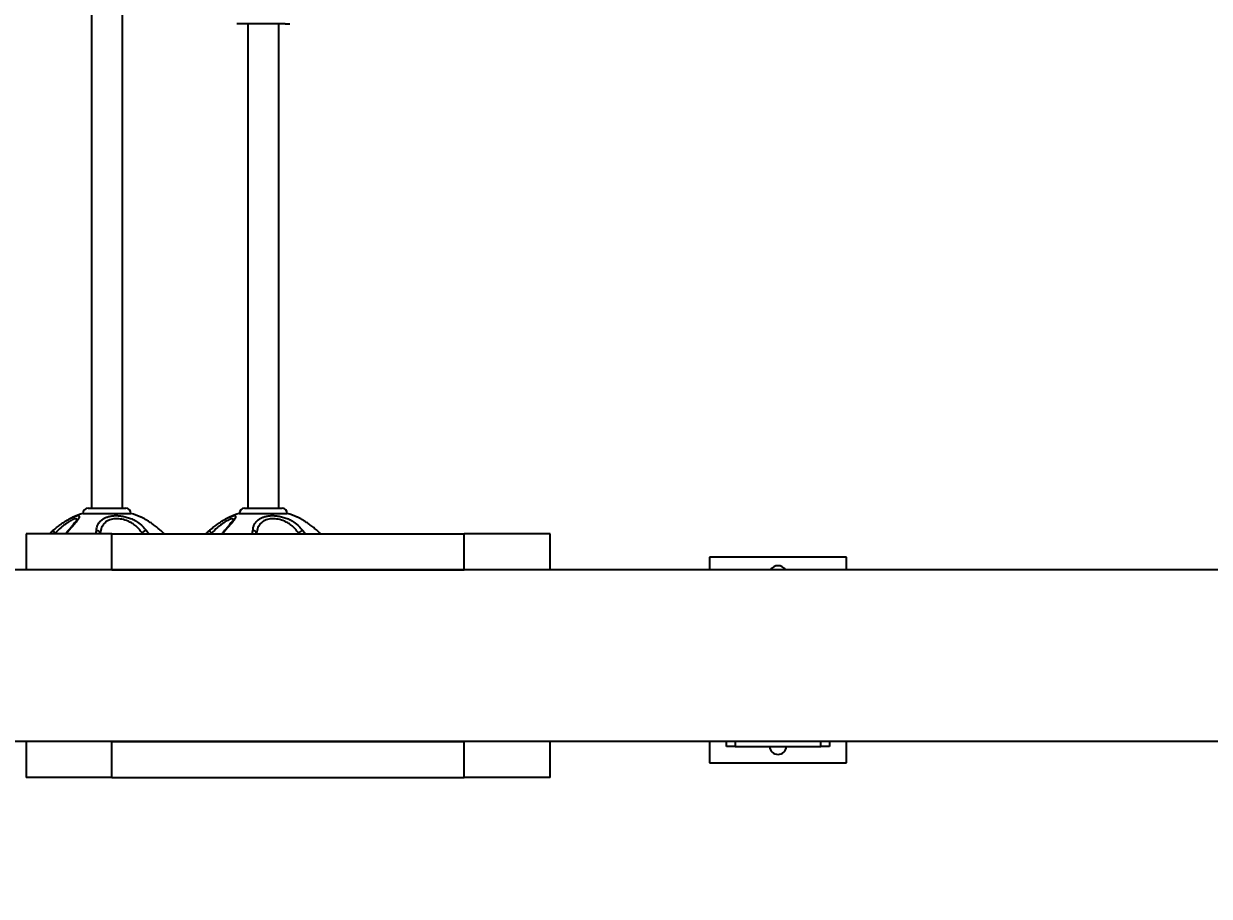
# Model space of a CAD drawing. Header units: millimetres. Extents: x -3521 to 2863, y -2984 to 3054.
# Drawn here: x -828 to -137, y -931 to -422 of the extents above; entities that cross this region are included whole.
import ezdxf

# ---------------------------------------------------------------- set-up
doc = ezdxf.new("R2010")
doc.units = ezdxf.units.MM
for name, color, linetype in [('DIKOM_ОБЪЕКТ', 7, 'Continuous'), ('DIKOM_РАЗМЕР_ЗОНА', 7, 'Continuous'), ('DIKOM_РАЗМЕР_ОБЪЕКТА', 7, 'Continuous')]:
    doc.layers.add(name, color=color, linetype=linetype)
doc.styles.add('style1', font='arial.ttf', dxfattribs={"width": 0.8})
doc.dimstyles.new('1-50', dxfattribs={"dimtxt": 300, "dimasz": 200, "dimexe": 100, "dimexo": 0, "dimgap": 100, "dimtad": 1, "dimdec": 0, "dimtxsty": 'style1', "dimcen": 0, "dimclrd": 7, "dimclre": 7, "dimadec": 1, "dimazin": 2, "dimtfac": 1, "dimtdec": 0, "dimtmove": 0, "dimatfit": 3, "dimfxl": 0, "dimlwd": 25, "dimlwe": 18, "dimarcsym": 0})

# ---------------------------------------------------------------- blocks, each defined once
blk = doc.blocks.new('*D15')
at = {"layer": 'Defpoints', "color": 0, "transparency": 16777216}
for p in [(2862.6, -341.03), (-2730.49, -1340.74), (-2730.49, -2883.68)]:
    blk.add_point(p, dxfattribs=at)
at = {"layer": 'DIKOM_РАЗМЕР_ЗОНА', "color": 7, "lineweight": 18, "transparency": 16777216}
for p, q in [((2862.6, -341.03), (2862.6, -2983.68)), ((-2730.49, -1340.74), (-2730.49, -2983.68))]:
    blk.add_line(p, q, dxfattribs=at)
at = {"layer": 'DIKOM_РАЗМЕР_ЗОНА', "color": 7, "lineweight": 25, "transparency": 16777216}
blk.add_line((2662.6, -2883.68), (-2530.49, -2883.68), dxfattribs=at)
at = {"layer": 'DIKOM_РАЗМЕР_ЗОНА', "color": 7, "transparency": 16777216}
for points in [[(-2530.49, -2850.35), (-2530.49, -2917.01), (-2730.49, -2883.68)], [(2662.6, -2850.35), (2662.6, -2917.01), (2862.6, -2883.68)]]:
    blk.add_solid(points, dxfattribs=at)
at = {"layer": 'DIKOM_РАЗМЕР_ЗОНА', "color": 0, "transparency": 16777216, "insert": (66.05, -2630.51), "char_height": 300, "attachment_point": 5, "style": 'style1'}
blk.add_mtext('5600', dxfattribs=at)
blk = doc.blocks.new('*D16')
at = {"layer": 'Defpoints', "color": 0, "transparency": 16777216}
for p in [(862.56, -390.74), (-1227.44, -790.74), (862.56, -1481.68)]:
    blk.add_point(p, dxfattribs=at)
at = {"layer": 'DIKOM_РАЗМЕР_ОБЪЕКТА', "color": 7, "lineweight": 18, "transparency": 16777216}
for p, q in [((862.56, -390.74), (862.56, -1581.68)), ((-1227.44, -790.74), (-1227.44, -1581.68))]:
    blk.add_line(p, q, dxfattribs=at)
at = {"layer": 'DIKOM_РАЗМЕР_ОБЪЕКТА', "color": 7, "lineweight": 25, "transparency": 16777216}
blk.add_line((-1027.44, -1481.68), (662.56, -1481.68), dxfattribs=at)
at = {"layer": 'DIKOM_РАЗМЕР_ОБЪЕКТА', "color": 7, "transparency": 16777216}
for points in [[(-1027.44, -1448.35), (-1027.44, -1515.01), (-1227.44, -1481.68)], [(662.56, -1448.35), (662.56, -1515.01), (862.56, -1481.68)]]:
    blk.add_solid(points, dxfattribs=at)
at = {"layer": 'DIKOM_РАЗМЕР_ОБЪЕКТА', "color": 0, "transparency": 16777216, "insert": (-182.44, -1228.51), "char_height": 300, "attachment_point": 5, "style": 'style1'}
blk.add_mtext('2090', dxfattribs=at)
blk = doc.blocks.new('*D17')
at = {"layer": 'Defpoints', "color": 0, "transparency": 16777216}
for p in [(-1571.98, 1547.78), (-150.54, 1547.78), (-231.69, -840.74)]:
    blk.add_point(p, dxfattribs=at)
at = {"layer": 'DIKOM_РАЗМЕР_ОБЪЕКТА', "color": 7, "lineweight": 18, "transparency": 16777216}
for p, q in [((-150.54, 1547.78), (-1671.98, 1547.78)), ((-231.69, -840.74), (-1671.98, -840.74))]:
    blk.add_line(p, q, dxfattribs=at)
at = {"layer": 'DIKOM_РАЗМЕР_ОБЪЕКТА', "color": 7, "lineweight": 25, "transparency": 16777216}
blk.add_line((-1571.98, -640.74), (-1571.98, 1347.78), dxfattribs=at)
at = {"layer": 'DIKOM_РАЗМЕР_ОБЪЕКТА', "color": 7, "transparency": 16777216}
for points in [[(-1605.31, 1347.78), (-1538.65, 1347.78), (-1571.98, 1547.78)], [(-1605.31, -640.74), (-1538.65, -640.74), (-1571.98, -840.74)]]:
    blk.add_solid(points, dxfattribs=at)
at = {"layer": 'DIKOM_РАЗМЕР_ОБЪЕКТА', "color": 0, "transparency": 16777216, "insert": (-1825.15, 353.52), "char_height": 300, "attachment_point": 5, "rotation": 90, "style": 'style1'}
blk.add_mtext('2400', dxfattribs=at)

msp = doc.modelspace()

# ---------------------------------------------------------------- linework, layer by layer
at = {"layer": 'DIKOM_ОБЪЕКТ'}
for p, q in [((-770.99, -704.74), (-770.99, -399.74)), ((-788.99, -406.97), (-788.99, -704.74)), ((-676.18, -422.27), (-704.33, -422.27)), ((-697.83, -422.27), (-697.83, -704.74)), ((-679.83, -704.74), (-679.83, -422.27)), ((-676.18, -422.27), (-676.12, -422.27)), ((-676.12, -422.27), (-673.33, -422.27)), ((-790.99, -704.74), (-768.99, -704.74)), ((-699.83, -704.74), (-677.83, -704.74)), ((-793.99, -707.74), (-765.99, -707.74)), ((-702.83, -707.74), (-674.83, -707.74)), ((-811.44, -717.82), (-811.76, -718.1)), ((-811.43, -717.81), (-811.45, -717.8)), ((-802.23, -717.81), (-803.63, -719.74)), ((-756.94, -717.81), (-755.47, -719.74)), ((-720.29, -717.82), (-720.6, -718.1)), ((-720.28, -717.81), (-720.3, -717.8)), ((-711.08, -717.81), (-712.48, -719.74)), ((-665.78, -717.81), (-664.32, -719.74)), ((-827.07, -719.74), (-827.07, -740.74)), ((-777.07, -719.74), (-827.07, -719.74)), ((-810.27, -719.31), (-810.82, -719.74)), ((-810.27, -719.74), (-810.27, -719.31)), ((-783.86, -719.31), (-783.95, -719.74)), ((-783.86, -719.74), (-783.86, -719.31)), ((-777.07, -740.74), (-777.07, -719.74)), ((-777.07, -719.74), (-571.66, -719.74)), ((-759.44, -719.74), (-759.44, -719.31)), ((-759.06, -719.74), (-759.44, -719.31)), ((-719.12, -719.31), (-719.67, -719.74)), ((-719.12, -719.74), (-719.12, -719.31)), ((-692.71, -719.31), (-692.8, -719.74)), ((-692.71, -719.74), (-692.71, -719.31)), ((-668.29, -719.74), (-668.29, -719.31)), ((-667.91, -719.74), (-668.29, -719.31)), ((-571.66, -740.74), (-571.66, -719.74)), ((-521.66, -719.74), (-571.66, -719.74)), ((-521.66, -740.74), (-521.66, -719.74)), ((-348.8, -733.24), (-428.8, -733.24)), ((-428.8, -733.24), (-428.8, -740.74)), ((-348.8, -740.74), (-348.8, -733.24)), ((280.89, -740.74), (-1019.11, -740.74)), ((-777.07, -740.74), (-571.66, -740.74)), ((280.89, -840.74), (-1019.11, -840.74)), ((-827.07, -840.74), (-827.07, -861.74)), ((-777.07, -861.74), (-777.07, -840.74)), ((-777.07, -840.74), (-571.66, -840.74)), ((-571.66, -861.74), (-571.66, -840.74)), ((-521.66, -861.74), (-521.66, -840.74)), ((-428.8, -840.74), (-428.8, -853.24)), ((-418.8, -843.74), (-418.8, -840.74)), ((-413.8, -840.74), (-413.8, -843.74)), ((-363.8, -843.74), (-363.8, -840.74)), ((-358.8, -840.74), (-358.8, -843.74)), ((-348.8, -853.24), (-348.8, -840.74)), ((-413.8, -843.74), (-418.8, -843.74)), ((-413.8, -843.74), (-363.8, -843.74)), ((-358.8, -843.74), (-363.8, -843.74)), ((-428.8, -853.24), (-348.8, -853.24)), ((-777.07, -861.74), (-827.07, -861.74)), ((-777.07, -861.74), (-571.66, -861.74)), ((-521.66, -861.74), (-571.66, -861.74))]:
    msp.add_line(p, q, dxfattribs=at)
for centre, radius, start, end in [((-790.99, -707.74), 3, 90, 180), ((-768.99, -707.74), 3, 0, 90), ((-699.83, -707.74), 3, 90, 180), ((-677.83, -707.74), 3, 0, 90), ((-779.99, -753.98), 48.32, 106.84325, 114.18326), ((-779.99, -753.98), 48.32, 65.82765, 73.15675), ((-688.83, -753.98), 48.32, 106.84325, 114.18326), ((-688.83, -753.98), 48.32, 65.82765, 73.15675), ((-804.58, -713.61), 8.05, 211.38285, 225.01111), ((-802.35, -718.45), 0.655, 79.24089, 133.90972), ((-785.78, -719.76), 1.98, 13.24925, 99.43233), ((-756.88, -720.76), 2.95, 91.16005, 150.50843), ((-713.43, -713.61), 8.05, 211.3769, 225.01145), ((-711.2, -718.45), 0.656, 79.24969, 133.89444), ((-694.63, -719.76), 1.98, 13.2462, 99.43538), ((-665.72, -720.76), 2.95, 91.15662, 150.51066), ((-388.8, -743.24), 5, 90, 150), ((-388.8, -743.24), 5, 30, 90), ((-388.8, -843.24), 5, 185.73917, 270), ((-388.8, -843.24), 5, 270, 354.26083)]:
    msp.add_arc(centre, radius, start, end, dxfattribs=at)
for points, knots in [([(-811.43, -717.81), (-810.74, -717.22), (-809.35, -716.02), (-807.24, -714.41), (-805.16, -712.95), (-803.26, -711.74), (-801.52, -710.75), (-800.01, -709.99), (-798.73, -709.46), (-797.93, -709.17), (-797.65, -709.14), (-797.63, -709.14)], [0, 0, 0, 0, 0.136986, 0.27585, 0.406161, 0.538944, 0.65346, 0.770441, 0.879797, 0.991986, 1, 1, 1, 1]), ([(-797.57, -711.51), (-797.53, -711.39), (-797.48, -711.18), (-797.66, -710.99), (-798, -710.85), (-798.92, -710.99), (-800.67, -711.73), (-802.95, -713.14), (-805.02, -714.65), (-807.37, -716.52), (-809.1, -718.18), (-810.27, -719.31)], [0, 0, 0, 0, 0.046135, 0.0852, 0.170248, 0.258504, 0.419547, 0.590438, 0.688624, 0.788783, 1, 1, 1, 1]), ([(-797.46, -711.29), (-797.46, -711.28), (-797.45, -711.25), (-797.52, -711.44), (-797.75, -711.85), (-798.19, -712.49), (-798.84, -713.36), (-799.74, -714.46), (-800.86, -715.77), (-801.91, -716.97), (-802.61, -717.75), (-802.82, -717.99)], [0, 0, 0, 0, 0.023935, 0.108739, 0.209427, 0.323447, 0.455006, 0.599459, 0.756441, 0.925623, 1, 1, 1, 1]), ([(-797.63, -709.14), (-797.35, -709.09), (-796.75, -708.98), (-796.24, -709.16), (-796.07, -709.63), (-796.33, -710.44), (-796.98, -711.51), (-798.1, -713.03), (-799.83, -715.09), (-801.42, -716.89), (-802.23, -717.81)], [0, 0, 0, 0, 0.091223, 0.192443, 0.30498, 0.422037, 0.534418, 0.649925, 0.82157, 1, 1, 1, 1]), ([(-786.11, -717.81), (-786.03, -717.21), (-785.89, -716.02), (-785.3, -714.4), (-784.43, -712.95), (-783.3, -711.73), (-781.92, -710.75), (-780.38, -709.99), (-778.62, -709.44), (-776.64, -709.1), (-774.46, -708.99), (-772, -709.16), (-769.4, -709.64), (-766.77, -710.45), (-764.32, -711.52), (-761.71, -713.04), (-759.1, -715.1), (-757.66, -716.91), (-756.94, -717.81)], [0, 0, 0, 0, 0.062711, 0.12539, 0.185203, 0.244979, 0.297606, 0.350205, 0.400566, 0.450905, 0.505211, 0.559516, 0.622103, 0.684743, 0.74687, 0.80905, 0.904433, 1, 1, 1, 1]), ([(-759.44, -719.31), (-760.04, -718.45), (-761.24, -716.74), (-763.42, -714.75), (-765.61, -713.29), (-768.07, -712.05), (-770.34, -711.34), (-772.51, -710.98), (-774.11, -710.86), (-776.52, -710.99), (-779.2, -711.73), (-781.24, -713.14), (-782.46, -714.66), (-783.46, -716.53), (-783.7, -718.18), (-783.86, -719.31)], [0, 0, 0, 0, 0.097866, 0.195514, 0.257695, 0.319807, 0.418622, 0.442431, 0.495243, 0.548052, 0.646208, 0.750369, 0.810789, 0.87126, 1, 1, 1, 1]), ([(-748.54, -717.81), (-749.23, -717.22), (-750.62, -716.02), (-752.73, -714.41), (-754.81, -712.95), (-756.72, -711.74), (-758.45, -710.76), (-759.6, -710.16), (-760.12, -709.94), (-760.2, -709.91)], [0, 0, 0, 0, 0.173018, 0.348397, 0.512985, 0.680684, 0.82532, 0.973061, 1, 1, 1, 1]), ([(-720.28, -717.81), (-719.59, -717.22), (-718.2, -716.02), (-716.09, -714.41), (-714.01, -712.95), (-712.1, -711.74), (-710.36, -710.75), (-708.86, -709.99), (-707.58, -709.46), (-706.78, -709.17), (-706.49, -709.14), (-706.47, -709.14)], [0, 0, 0, 0, 0.13699, 0.275848, 0.406164, 0.538942, 0.65346, 0.770436, 0.879797, 0.991986, 1, 1, 1, 1]), ([(-706.41, -711.51), (-706.38, -711.39), (-706.32, -711.18), (-706.51, -710.99), (-706.84, -710.85), (-707.77, -710.99), (-709.51, -711.73), (-711.79, -713.14), (-713.87, -714.65), (-716.22, -716.52), (-717.94, -718.18), (-719.12, -719.31)], [0, 0, 0, 0, 0.046137, 0.085201, 0.170248, 0.258506, 0.419545, 0.590439, 0.688621, 0.788779, 1, 1, 1, 1]), ([(-706.31, -711.29), (-706.3, -711.28), (-706.3, -711.25), (-706.37, -711.44), (-706.6, -711.85), (-707.03, -712.49), (-707.69, -713.36), (-708.58, -714.46), (-709.71, -715.77), (-710.76, -716.97), (-711.45, -717.75), (-711.67, -717.99)], [0, 0, 0, 0, 0.023935, 0.10874, 0.209431, 0.32345, 0.455009, 0.599458, 0.756443, 0.925623, 1, 1, 1, 1]), ([(-706.47, -709.14), (-706.19, -709.09), (-705.6, -708.98), (-705.09, -709.16), (-704.91, -709.63), (-705.18, -710.44), (-705.82, -711.51), (-706.95, -713.03), (-708.67, -715.09), (-710.27, -716.89), (-711.08, -717.81)], [0, 0, 0, 0, 0.091223, 0.19244, 0.304978, 0.422034, 0.534416, 0.649923, 0.82157, 1, 1, 1, 1]), ([(-694.96, -717.81), (-694.88, -717.21), (-694.73, -716.02), (-694.15, -714.4), (-693.28, -712.95), (-692.15, -711.73), (-690.77, -710.75), (-689.22, -709.99), (-687.46, -709.44), (-685.49, -709.1), (-683.3, -708.99), (-680.85, -709.16), (-678.25, -709.64), (-675.62, -710.45), (-673.17, -711.52), (-670.56, -713.04), (-667.95, -715.1), (-666.5, -716.91), (-665.78, -717.81)], [0, 0, 0, 0, 0.062711, 0.125389, 0.185203, 0.244979, 0.297606, 0.350205, 0.400565, 0.450905, 0.505209, 0.559515, 0.622101, 0.684743, 0.746869, 0.80905, 0.904432, 1, 1, 1, 1]), ([(-668.29, -719.31), (-668.89, -718.45), (-670.08, -716.74), (-672.26, -714.75), (-674.46, -713.29), (-676.91, -712.05), (-679.18, -711.34), (-681.35, -710.98), (-682.95, -710.86), (-685.37, -710.99), (-688.05, -711.73), (-690.09, -713.14), (-691.31, -714.66), (-692.31, -716.53), (-692.55, -718.18), (-692.71, -719.31)], [0, 0, 0, 0, 0.097866, 0.195514, 0.257695, 0.319806, 0.418621, 0.442431, 0.495242, 0.54805, 0.646209, 0.750369, 0.810789, 0.871259, 1, 1, 1, 1]), ([(-657.39, -717.81), (-658.08, -717.22), (-659.47, -716.02), (-661.58, -714.41), (-663.66, -712.95), (-665.57, -711.74), (-667.3, -710.76), (-668.44, -710.16), (-668.97, -709.94), (-669.05, -709.91)], [0, 0, 0, 0, 0.173014, 0.348396, 0.512982, 0.680681, 0.825315, 0.973061, 1, 1, 1, 1]), ([(-811.76, -718.1), (-811.95, -718.26), (-812.55, -718.79), (-813.09, -719.35), (-813.46, -719.74)], [0, 0, 0, 0, 0.319291, 1, 1, 1, 1]), ([(-802.81, -717.98), (-803.24, -718.48), (-803.73, -719.05), (-804.1, -719.66), (-804.15, -719.74)], [0, 0, 0, 0, 0.873028, 1, 1, 1, 1]), ([(-786.47, -719.74), (-786.45, -719.67), (-786.23, -719), (-786.16, -718.37), (-786.11, -717.81)], [0, 0, 0, 0, 0.099124, 1, 1, 1, 1]), ([(-746.5, -719.74), (-746.51, -719.72), (-747.02, -719.16), (-747.71, -718.51), (-748.41, -717.91), (-748.54, -717.81)], [0, 0, 0, 0, 0.025334, 0.822734, 1, 1, 1, 1]), ([(-746.53, -719.74), (-746.59, -719.67), (-747.21, -719), (-747.91, -718.37), (-748.54, -717.81)], [0, 0, 0, 0, 0.099126, 1, 1, 1, 1]), ([(-720.6, -718.1), (-720.8, -718.26), (-721.4, -718.79), (-721.94, -719.35), (-722.3, -719.74)], [0, 0, 0, 0, 0.319266, 1, 1, 1, 1]), ([(-711.65, -717.98), (-712.09, -718.48), (-712.58, -719.05), (-712.95, -719.66), (-712.99, -719.74)], [0, 0, 0, 0, 0.873018, 1, 1, 1, 1]), ([(-695.32, -719.74), (-695.3, -719.67), (-695.07, -719), (-695.01, -718.37), (-694.96, -717.81)], [0, 0, 0, 0, 0.099137, 1, 1, 1, 1]), ([(-655.35, -719.74), (-655.36, -719.72), (-655.87, -719.16), (-656.56, -718.51), (-657.26, -717.91), (-657.39, -717.81)], [0, 0, 0, 0, 0.025361, 0.822752, 1, 1, 1, 1]), ([(-655.38, -719.74), (-655.44, -719.67), (-656.05, -719), (-656.76, -718.37), (-657.39, -717.81)], [0, 0, 0, 0, 0.099124, 1, 1, 1, 1])]:
    msp.add_open_spline(points, degree=3, knots=knots, dxfattribs=at)

# ---------------------------------------------------------------- dimensions: what is measured, and where the dimension line sits
at = {"layer": 'DIKOM_РАЗМЕР_ЗОНА'}
dim = msp.add_linear_dim(base=(-2730.49, -2883.68), p1=(2862.6, -341.03), p2=(-2730.49, -1340.74), text='5600', dimstyle='1-50', dxfattribs=at)
dim.commit()
dim.dimension.update_dxf_attribs({"geometry": '*D15', "text_midpoint": (66.05, -2883.68), "dimtype": 160})
at = {"layer": 'DIKOM_РАЗМЕР_ОБЪЕКТА'}
dim = msp.add_linear_dim(base=(-1571.98, 1547.78), p1=(-231.69, -840.74), p2=(-150.54, 1547.78), angle=90, text='2400', dimstyle='1-50', dxfattribs=at)
dim.commit()
dim.dimension.update_dxf_attribs({"geometry": '*D17', "text_midpoint": (-1571.98, 353.52), "dimtype": 160})
dim = msp.add_linear_dim(base=(862.56, -1481.68), p1=(-1227.44, -790.74), p2=(862.56, -390.74), dimstyle='1-50', dxfattribs=at)
dim.commit()
dim.dimension.update_dxf_attribs({"geometry": '*D16', "text_midpoint": (-182.44, -1481.68), "dimtype": 160})

doc.saveas('drawing.dxf')
